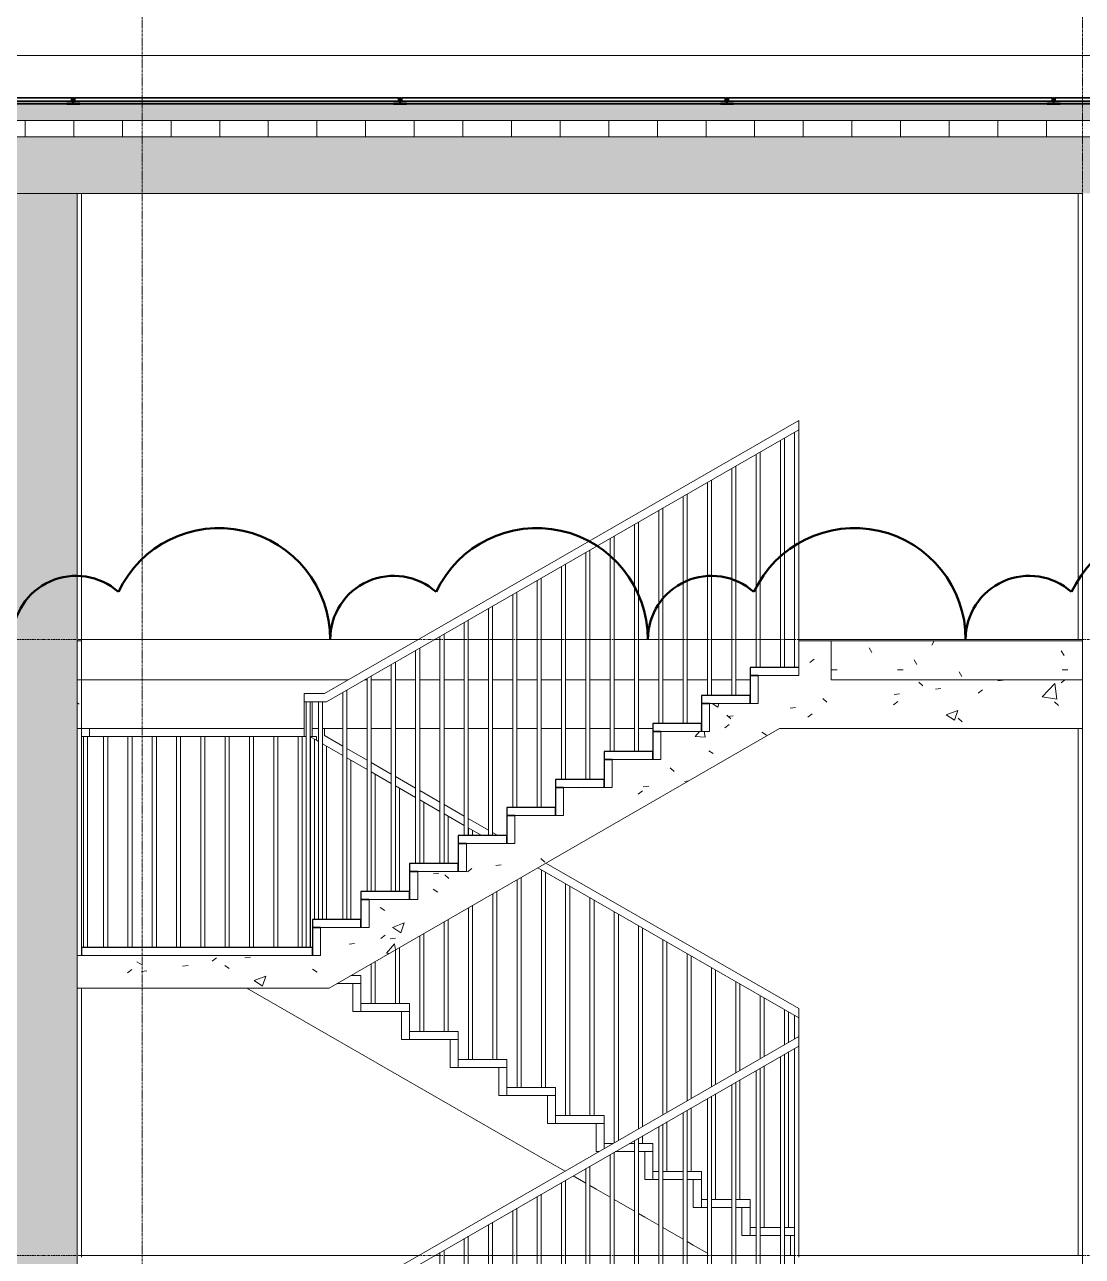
# Model space of a CAD drawing. Header units: millimetres. Extents: x 78096 to 288885, y -20632 to 149556.
# Drawn here: x 217859 to 224384, y 134495 to 142091 of the extents above; entities that cross this region are included whole.
import ezdxf

# ---------------------------------------------------------------- set-up
doc = ezdxf.new("R2010")
doc.units = ezdxf.units.MM
doc.linetypes.add('Centre', pattern=[31.75, 6.35, -4.7625, 15.875, -4.7625])
doc.linetypes.add('Grid Line', pattern=[22.225, 12.7, -3.175, 3.175, -3.175])
for name, color, linetype, lineweight in [('A-DETL', 90, 'Continuous', 9), ('A-DETL-GENF', 92, 'Continuous', 9), ('A-FLOR', 192, 'Continuous', 9), ('A-FLOR-FNSH', 192, 'Continuous', 35), ('A-FLOR-HRAL', 11, 'Continuous', 9), ('A-FLOR-LEVL', 51, 'Continuous', 9), ('A-FLOR-MCUT', 51, 'Continuous', 9), ('A-FLOR-PATT', 8, 'Continuous', 35), ('A-GENM', 13, 'Continuous', 9), ('A-WALL', 113, 'Continuous', 9), ('A-WALL-FNSH', 113, 'Continuous', 25), ('G-ANNO-REVC', 71, 'Continuous', 50), ('S-COLS', 52, 'Continuous', 9), ('S-GRID', 1, 'Continuous', 9), ('S-STRS', 31, 'Continuous', 9)]:
    doc.layers.add(name, color=color, linetype=linetype, lineweight=lineweight)
pattern_1 = [(0, (230762.54, 117385), (812.8, 203.2), [33.528, -576.072, 33.528, -576.072, -3251.2]), (0, (230762.54, 117385), (812.8, 203.2), [-1219.2, 33.528, -1185.672, 33.528, -576.072, -1422.4]), (0, (230762.54, 117385), (812.8, 203.2), [-3048, 33.528, -372.872, 33.528, -982.472]), (120, (231067.34, 117486.6), (-582.3764, 602.3054), [33.528, -576.072, 33.528, -3827.272]), (120, (231067.34, 117486.6), (-582.3764, 602.3054), [-643.128, -576.072, 33.528, -1185.672, -2032]), (120, (231067.34, 117486.6), (-582.3764, 602.3054), [-2438.4, 33.528, -576.072, 33.528, -1388.872]), (120, (231067.34, 117486.6), (-582.3764, 602.3054), [-3081.528, -372.872, 33.528, -982.472]), (240, (231168.94, 117893), (-230.4236, -805.5054), [33.528, -576.072, 33.528, -3827.272]), (240, (231168.94, 117893), (-230.4236, -805.5054), [-643.128, -576.072, 33.528, -1185.672, -2032]), (240, (231168.94, 117893), (-230.4236, -805.5054), [-2438.4, 33.528, -576.072, 33.528, -1388.872]), (240, (231168.94, 117893), (-230.4236, -805.5054), [-3081.528, -372.872, 33.528, -982.472])]
pattern_2 = [(50, (230762.54, 117385), (728.7365, -63.756), [76.2, -838.2]), (355, (230762.54, 117385), (-140.972, 764.228), [60.96, -670.56]), (100.451, (230823.3, 117379.7), (587.77, 700.467), [64.76, -712.36]), (46.184, (230762.5, 117588.2), (1084.316, -168.17), [114.3, -1257.3]), (96.636, (230852.9, 117574.2), (949.61, 989.71), [97.14, -1068.54]), (351.184, (230762.5, 117588.2), (949.62, 989.7), [91.44, -1005.84]), (21, (230864.14, 117537.4), (606.458, -409.061), [76.2, -838.2]), (326, (230864.14, 117537.4), (247.208, 736.753), [60.96, -670.56]), (71.451, (230914.7, 117503.3), (853.668, 327.685), [64.76, -712.36]), (37.5, (230762.54, 117385), (12.3547, 338.2201), [33.528, -628.904, 33.528, -647.192, -673.1]), (37.5, (230762.54, 117385), (12.3547, 338.2201), [-1343.152, 33.528, -639.572]), (7.5, (230762.54, 117385), (267.279, 400.722), [33.528, -354.584, 33.528, -613.664, -256.54]), (7.5, (230762.54, 117385), (267.279, 400.722), [-1035.304, 33.528, -223.012]), (327.5, (230535.98, 117385), (542.3633, -22.9153), [33.528, -220.472, 33.528, -758.952, -1051.56]), (327.5, (230535.98, 117385), (542.3633, -22.9153), [-1046.48, 33.528, -1018.032]), (317.5, (230434.38, 117385), (592.517, 101.707), [33.528, -296.672, 33.528, -492.76, -746.76]), (317.5, (230434.38, 117385), (592.517, 101.707), [-856.488, 33.528, -713.232])]

# ---------------------------------------------------------------- blocks, each defined once
blk = doc.blocks.new('Railing - 25mm-4401980-TOMH A-A')
at = {"layer": 'A-FLOR-HRAL'}
for p, q in [((-3174.9, 101527.3), (-3174.9, 100127.3)), ((-3149.9, 100127.3), (-3149.9, 101541.7))]:
    blk.add_line(p, q, dxfattribs=at)
blk = doc.blocks.new('Railing - 25mm-4402515-TOMH A-A')
at = {"layer": 'A-FLOR-HRAL'}
for p, q in [((-3324.9, 101440.9), (-3324.9, 100127.3)), ((-3299.9, 100127.3), (-3299.9, 101455.3))]:
    blk.add_line(p, q, dxfattribs=at)
blk = doc.blocks.new('Railing - 25mm-4401978-TOMH A-A')
at = {"layer": 'A-FLOR-HRAL'}
for p, q in [((-6024.9, 99915.7), (-6024.9, 98572.7)), ((-5999.9, 98572.7), (-5999.9, 99915.7))]:
    blk.add_line(p, q, dxfattribs=at)
blk = doc.blocks.new('Railing - 25mm-4401976-TOMH A-A')
at = {"layer": 'A-FLOR-HRAL'}
for p, q in [((-5999.5, 98572.7), (-5999.5, 99656.3)), ((-5974.5, 98572.7), (-5974.5, 99641.9))]:
    blk.add_line(p, q, dxfattribs=at)
blk = doc.blocks.new('Railing - 25mm-4401974-TOMH A-A')
at = {"layer": 'A-FLOR-HRAL'}
for p, q in [((-5849.5, 98572.7), (-5849.5, 99570)), ((-5824.5, 98572.7), (-5824.5, 99555.6))]:
    blk.add_line(p, q, dxfattribs=at)
blk = doc.blocks.new('Railing - 25mm-V170-TOMH A-A')
at = {"layer": 'A-FLOR-HRAL'}
for p, q in [((-5699.5, 98745.5), (-5699.5, 99483.6)), ((-5674.5, 98745.5), (-5674.5, 99469.2)), ((-5699.5, 98054.5), (-5699.5, 98299.1)), ((-5674.5, 98054.5), (-5674.5, 98313.5))]:
    blk.add_line(p, q, dxfattribs=at)
blk = doc.blocks.new('Railing - 25mm-V171-TOMH A-A')
at = {"layer": 'A-FLOR-HRAL'}
for p, q in [((-5549.5, 98745.5), (-5549.5, 99397.2)), ((-5524.5, 98745.5), (-5524.5, 99382.8)), ((-5549.5, 98054.5), (-5549.5, 98385.5)), ((-5524.5, 98054.5), (-5524.5, 98399.9))]:
    blk.add_line(p, q, dxfattribs=at)
blk = doc.blocks.new('Railing - 25mm-V172-TOMH A-A')
at = {"layer": 'A-FLOR-HRAL'}
for p, q in [((-5399.5, 98918.2), (-5399.5, 99310.9)), ((-5374.5, 98918.2), (-5374.5, 99296.5)), ((-5399.5, 97881.8), (-5399.5, 98471.9)), ((-5374.5, 97881.8), (-5374.5, 98486.3))]:
    blk.add_line(p, q, dxfattribs=at)
blk = doc.blocks.new('Railing - 25mm-V173-TOMH A-A')
at = {"layer": 'A-FLOR-HRAL'}
for p, q in [((-5249.5, 98918.2), (-5249.5, 99224.5)), ((-5224.5, 98918.2), (-5224.5, 99210.1)), ((-5249.5, 97881.8), (-5249.5, 98558.2)), ((-5224.5, 97881.8), (-5224.5, 98572.6))]:
    blk.add_line(p, q, dxfattribs=at)
blk = doc.blocks.new('Railing - 25mm-V174-TOMH A-A')
at = {"layer": 'A-FLOR-HRAL'}
for p, q in [((-5099.5, 99090.9), (-5099.5, 99138.1)), ((-5074.5, 99090.9), (-5074.5, 99123.7)), ((-5099.5, 97709.1), (-5099.5, 98644.6)), ((-5074.5, 97709.1), (-5074.5, 98659))]:
    blk.add_line(p, q, dxfattribs=at)
blk = doc.blocks.new('Railing - 25mm-V175-TOMH A-A')
at = {"layer": 'A-FLOR-HRAL'}
for p, q in [((-4949.5, 97709.1), (-4949.5, 98731)), ((-4924.5, 97709.1), (-4924.5, 98745.4))]:
    blk.add_line(p, q, dxfattribs=at)
blk = doc.blocks.new('Railing - 25mm-V176-TOMH A-A')
at = {"layer": 'A-FLOR-HRAL'}
for p, q in [((-4774.5, 97536.4), (-4774.5, 98831.7)), ((-4799.5, 97536.4), (-4799.5, 98817.3))]:
    blk.add_line(p, q, dxfattribs=at)
blk = doc.blocks.new('Railing - 25mm-V177-TOMH A-A')
at = {"layer": 'A-FLOR-HRAL'}
for p, q in [((-4649.5, 97536.4), (-4649.5, 98879)), ((-4624.5, 97536.4), (-4624.5, 98864.7))]:
    blk.add_line(p, q, dxfattribs=at)
blk = doc.blocks.new('Railing - 25mm-V178-TOMH A-A')
at = {"layer": 'A-FLOR-HRAL'}
for p, q in [((-4499.5, 97363.6), (-4499.5, 98792.7)), ((-4474.5, 97363.6), (-4474.5, 98778.3))]:
    blk.add_line(p, q, dxfattribs=at)
blk = doc.blocks.new('Railing - 25mm-V185-TOMH A-A')
at = {"layer": 'A-FLOR-HRAL'}
for p, q in [((-4199.5, 104795.1), (-4199.5, 106220)), ((-4174.5, 104809.5), (-4174.5, 106205.6))]:
    blk.add_line(p, q, dxfattribs=at)
blk = doc.blocks.new('Railing - 25mm-V186-TOMH A-A')
at = {"layer": 'A-FLOR-HRAL'}
for p, q in [((-4049.5, 104881.4), (-4049.5, 106133.6)), ((-4024.5, 104895.8), (-4024.5, 106119.2)), ((-4024.5, 104790.9), (-4024.5, 104838.1)), ((-4049.5, 104790.9), (-4049.5, 104823.7))]:
    blk.add_line(p, q, dxfattribs=at)
blk = doc.blocks.new('Railing - 25mm-V187-TOMH A-A')
at = {"layer": 'A-FLOR-HRAL'}
for p, q in [((-3899.5, 104967.8), (-3899.5, 106047.2)), ((-3874.5, 104982.2), (-3874.5, 106032.8)), ((-3899.5, 104618.2), (-3899.5, 104910.1)), ((-3874.5, 104618.2), (-3874.5, 104924.5))]:
    blk.add_line(p, q, dxfattribs=at)
blk = doc.blocks.new('Railing - 25mm-V188-TOMH A-A')
at = {"layer": 'A-FLOR-HRAL'}
for p, q in [((-3749.5, 105054.2), (-3749.5, 105960.9)), ((-3724.5, 105068.6), (-3724.5, 105946.5)), ((-3749.5, 104618.2), (-3749.5, 104996.5)), ((-3724.5, 104618.2), (-3724.5, 105010.9))]:
    blk.add_line(p, q, dxfattribs=at)
blk = doc.blocks.new('Railing - 25mm-V189-TOMH A-A')
at = {"layer": 'A-FLOR-HRAL'}
for p, q in [((-3599.5, 105140.5), (-3599.5, 105874.5)), ((-3574.5, 105154.9), (-3574.5, 105860.1)), ((-3599.5, 104445.5), (-3599.5, 105082.8)), ((-3574.5, 104445.5), (-3574.5, 105097.2))]:
    blk.add_line(p, q, dxfattribs=at)
blk = doc.blocks.new('Railing - 25mm-V195-TOMH A-A')
at = {"layer": 'A-FLOR-HRAL'}
for p, q in [((-3449.5, 135626.9), (-3449.5, 136188.1)), ((-3424.5, 135641.9), (-3424.5, 136173.7)), ((-3449.5, 134845.5), (-3449.5, 135569.2)), ((-3424.5, 134845.5), (-3424.5, 135583.6))]:
    blk.add_line(p, q, dxfattribs=at)
blk = doc.blocks.new('Railing - 25mm-V191-TOMH A-A')
at = {"layer": 'A-FLOR-HRAL'}
for p, q in [((-3299.5, 105313.3), (-3299.5, 105701.8)), ((-3274.5, 105327.7), (-3274.5, 105687.4)), ((-3299.5, 104272.7), (-3299.5, 105255.6)), ((-3274.5, 104272.7), (-3274.5, 105270))]:
    blk.add_line(p, q, dxfattribs=at)
blk = doc.blocks.new('Railing - 25mm-V192-TOMH A-A')
at = {"layer": 'A-FLOR-HRAL'}
for p, q in [((-3149.5, 105399.6), (-3149.5, 105615.4)), ((-3124.5, 105414), (-3124.5, 105601)), ((-3149.5, 104272.7), (-3149.5, 105341.9)), ((-3124.5, 104272.7), (-3124.5, 105356.3))]:
    blk.add_line(p, q, dxfattribs=at)
blk = doc.blocks.new('Railing - 25mm-4401972-TOMH A-A')
at = {"layer": 'A-FLOR-HRAL'}
for p, q in [((-6099.9, 98400), (-6099.9, 99915.7)), ((-6074.9, 98400), (-6074.9, 99915.7))]:
    blk.add_line(p, q, dxfattribs=at)
blk = doc.blocks.new('Railing - 25mm-4401970-TOMH A-A')
at = {"layer": 'A-FLOR-HRAL'}
for p, q in [((-3087, 101577.9), (-3087, 100127.3)), ((-3062, 100300), (-3062, 101592.3))]:
    blk.add_line(p, q, dxfattribs=at)
blk = doc.blocks.new('Railing - 25mm-V193-TOMH A-A')
at = {"layer": 'A-FLOR-HRAL'}
for p, q in [((-3087, 105435.6), (-3087, 105579.4)), ((-3062, 105450), (-3062, 105565))]:
    blk.add_line(p, q, dxfattribs=at)
blk = doc.blocks.new('Railing - Railing-4437988-TOMH A-A')
for name, p in [('Railing - 25mm-4401980-TOMH A-A', (0, 38000)), ('Railing - 25mm-4401970-TOMH A-A', (0, 38000)), ('Railing - 25mm-4402515-TOMH A-A', (0, 38000)), ('Railing - 25mm-4401980-TOMH A-A', (-300, 37827.3)), ('Railing - 25mm-4402515-TOMH A-A', (-300, 37827.3)), ('Railing - 25mm-4401980-TOMH A-A', (-600, 37654.5)), ('Railing - 25mm-4402515-TOMH A-A', (-600, 37654.5)), ('Railing - 25mm-4401980-TOMH A-A', (-900, 37481.8)), ('Railing - 25mm-4402515-TOMH A-A', (-900, 37481.8)), ('Railing - 25mm-4401980-TOMH A-A', (-1200, 37309.1)), ('Railing - 25mm-4402515-TOMH A-A', (-1200, 37309.1)), ('Railing - 25mm-4401980-TOMH A-A', (-1500, 37136.4)), ('Railing - 25mm-4402515-TOMH A-A', (-1500, 37136.4)), ('Railing - 25mm-4401980-TOMH A-A', (-1800, 36963.6)), ('Railing - 25mm-4402515-TOMH A-A', (-1800, 36963.6)), ('Railing - 25mm-4401980-TOMH A-A', (-2100, 36790.9)), ('Railing - 25mm-4402515-TOMH A-A', (-2100, 36790.9)), ('Railing - 25mm-4401980-TOMH A-A', (-2400, 36618.2)), ('Railing - 25mm-4402515-TOMH A-A', (-2400, 36618.2)), ('Railing - 25mm-4401980-TOMH A-A', (-2700, 36445.5)), ('Railing - 25mm-4401972-TOMH A-A', (0, 38000)), ('Railing - 25mm-4401978-TOMH A-A', (0, 38000)), ('Railing - 25mm-4401976-TOMH A-A', (0, 38000)), ('Railing - 25mm-4401974-TOMH A-A', (0, 38000)), ('Railing - 25mm-V170-TOMH A-A', (0, 38000)), ('Railing - 25mm-V171-TOMH A-A', (0, 38000)), ('Railing - 25mm-V172-TOMH A-A', (0, 38000)), ('Railing - 25mm-V173-TOMH A-A', (0, 38000)), ('Railing - 25mm-V174-TOMH A-A', (0, 38000)), ('Railing - 25mm-V176-TOMH A-A', (0, 38000)), ('Railing - 25mm-V177-TOMH A-A', (0, 38000)), ('Railing - 25mm-V175-TOMH A-A', (0, 38000)), ('Railing - 25mm-V178-TOMH A-A', (0, 38000)), ('Railing - 25mm-V177-TOMH A-A', (300, 37827.3)), ('Railing - 25mm-V185-TOMH A-A', (0, 30400)), ('Railing - 25mm-V186-TOMH A-A', (0, 30400)), ('Railing - 25mm-V187-TOMH A-A', (0, 30400)), ('Railing - 25mm-V188-TOMH A-A', (0, 30400)), ('Railing - 25mm-V189-TOMH A-A', (0, 30400)), ('Railing - 25mm-V195-TOMH A-A', (0, 0)), ('Railing - 25mm-V191-TOMH A-A', (0, 30400)), ('Railing - 25mm-V192-TOMH A-A', (0, 30400)), ('Railing - 25mm-V193-TOMH A-A', (0, 30400))]:
    blk.add_blockref(name, p)
blk = doc.blocks.new('Railing - 25mm-4402519-TOMH A-A')
at = {"layer": 'A-FLOR-HRAL'}
for p, q in [((-6074.5, 98400), (-6074.5, 99699.5)), ((-6049.5, 99685.1), (-6049.5, 98572.7))]:
    blk.add_line(p, q, dxfattribs=at)
blk = doc.blocks.new('Railing - 25mm-4168236-TOMH A-A')
at = {"layer": 'A-FLOR-HRAL'}
for p, q in [((-6149.5, 84885.7), (-6149.5, 86185.7)), ((-6124.5, 86185.7), (-6124.5, 84885.7))]:
    blk.add_line(p, q, dxfattribs=at)
blk = doc.blocks.new('Railing - 25mm-V132-TOMH A-A')
at = {"layer": 'A-FLOR-HRAL'}
for p, q in [((-7474.1, 84885.7), (-7474.1, 86185.7)), ((-7449.1, 84885.7), (-7449.1, 86185.7))]:
    blk.add_line(p, q, dxfattribs=at)
blk = doc.blocks.new('Railing - Railing-4437992-TOMH A-A')
at = {"layer": 'A-FLOR-HRAL', "lineweight": 18}
for p, q in [((-7436.6, 137750), (-7486.6, 137750)), ((-7486.6, 137750), (-7486.6, 137700)), ((-7436.6, 137700), (-7436.6, 137750)), ((-7486.6, 137700), (-7436.6, 137700))]:
    blk.add_line(p, q, dxfattribs=at)
at = {"layer": 'A-FLOR-HRAL'}
for p, q in [((-6112.4, 137750), (-7436.6, 137750)), ((-7436.6, 137700), (-6112.4, 137700)), ((-6074.9, 137699.7), (-6037.4, 137678.1))]:
    blk.add_line(p, q, dxfattribs=at)
for name, p in [('Railing - 25mm-V132-TOMH A-A', (0, 51514.3)), ('Railing - 25mm-4168236-TOMH A-A', (-1200, 51514.3)), ('Railing - 25mm-4168236-TOMH A-A', (-1050, 51514.3)), ('Railing - 25mm-4168236-TOMH A-A', (-900, 51514.3)), ('Railing - 25mm-4168236-TOMH A-A', (-750, 51514.3)), ('Railing - 25mm-4168236-TOMH A-A', (-600, 51514.3)), ('Railing - 25mm-4168236-TOMH A-A', (-450, 51514.3)), ('Railing - 25mm-4168236-TOMH A-A', (-300, 51514.3)), ('Railing - 25mm-4168236-TOMH A-A', (-150, 51514.3)), ('Railing - 25mm-4168236-TOMH A-A', (0, 51514.3)), ('Railing - 25mm-4402519-TOMH A-A', (0, 38000))]:
    blk.add_blockref(name, p)
blk = doc.blocks.new('Top Rail Type - Top Rail_Internal_-4438004-TOMH A-A')
at = {"layer": 'A-FLOR-HRAL'}
for p, q in [((-3062, 139650), (-5987.4, 137965.7)), ((-3062, 139650), (-3062, 139592.3)), ((-3062, 139592.3), (-5974.1, 137915.7)), ((-6112.4, 137915.7), (-6112.4, 137965.7)), ((-5987.4, 137965.7), (-6112.4, 137965.7)), ((-6112.4, 137915.7), (-6112.4, 137700)), ((-5974.1, 137915.7), (-6112.4, 137915.7)), ((-6062.4, 137915.7), (-6062.4, 137700)), ((-6024.9, 137750), (-6062.4, 137750)), ((-5987.4, 137750), (-5999.9, 137750)), ((-5987.4, 137707), (-5987.4, 137750)), ((-6099.9, 137700), (-6112.4, 137700)), ((-6062.4, 137700), (-6074.9, 137700)), ((-6062.4, 137700), (-6037.4, 137700)), ((-6037.4, 137700), (-6037.4, 137678.1)), ((-6037.4, 137678.1), (-6024.9, 137670.9)), ((-5999.9, 137656.6), (-5874.9, 137584.6)), ((-5874.9, 137642.3), (-5987.4, 137707)), ((-5724.9, 137555.9), (-5849.9, 137627.9)), ((-5849.9, 137570.2), (-5724.9, 137498.2)), ((-5574.9, 137469.5), (-5699.9, 137541.5)), ((-5699.9, 137483.8), (-5574.9, 137411.9)), ((-5424.9, 137383.2), (-5549.9, 137455.2)), ((-5549.9, 137397.5), (-5424.9, 137325.5)), ((-5274.9, 137296.8), (-5399.9, 137368.8)), ((-5399.9, 137311.1), (-5274.9, 137239.1)), ((-5124.9, 137210.5), (-5249.9, 137282.4)), ((-5249.9, 137224.7), (-5124.9, 137152.8)), ((-4974.9, 137124.1), (-5099.9, 137196.1)), ((-5099.9, 137138.4), (-5017.5, 137090.9)), ((-4917.3, 137090.9), (-4949.9, 137109.7)), ((-4670.9, 136891.4), (-3062, 135965)), ((-3062, 136022.7), (-4620.8, 136920.2)), ((-3062, 136022.7), (-3062, 135965))]:
    blk.add_line(p, q, dxfattribs=at)
blk = doc.blocks.new('Top Rail Type - Top Rail_Internal_-4438023-TOMH A-A')
at = {"layer": 'A-FLOR-HRAL'}
for p, q in [((-7436.6, 137750), (-7486.6, 137750)), ((-7486.6, 137750), (-7486.6, 137700)), ((-7436.6, 137700), (-7436.6, 137750)), ((-6112.4, 137750), (-7436.6, 137750)), ((-7486.6, 137700), (-7436.6, 137700)), ((-7436.6, 137700), (-6112.4, 137700)), ((-6074.9, 137699.7), (-6037.4, 137678.1))]:
    blk.add_line(p, q, dxfattribs=at)
blk = doc.blocks.new('Railing - 25mm-V190-TOMH A-A')
at = {"layer": 'A-FLOR-HRAL'}
for p, q in [((-3449.5, 105226.9), (-3449.5, 105788.1)), ((-3424.5, 105241.3), (-3424.5, 105773.7)), ((-3449.5, 104445.5), (-3449.5, 105169.2)), ((-3424.5, 104445.5), (-3424.5, 105183.6))]:
    blk.add_line(p, q, dxfattribs=at)
blk = doc.blocks.new('Railing - Railing-4438545-TOMH A-A')
for name, p in [('Railing - 25mm-4401980-TOMH A-A', (0, 34200)), ('Railing - 25mm-4401970-TOMH A-A', (0, 34200)), ('Railing - 25mm-4402515-TOMH A-A', (0, 34200)), ('Railing - 25mm-4401980-TOMH A-A', (-300, 34027.3)), ('Railing - 25mm-4402515-TOMH A-A', (-300, 34027.3)), ('Railing - 25mm-4401980-TOMH A-A', (-600, 33854.5)), ('Railing - 25mm-4402515-TOMH A-A', (-600, 33854.5)), ('Railing - 25mm-4401980-TOMH A-A', (-900, 33681.8)), ('Railing - 25mm-4402515-TOMH A-A', (-900, 33681.8)), ('Railing - 25mm-4401980-TOMH A-A', (-1200, 33509.1)), ('Railing - 25mm-4402515-TOMH A-A', (-1200, 33509.1)), ('Railing - 25mm-4401980-TOMH A-A', (-1500, 33336.4)), ('Railing - 25mm-4402515-TOMH A-A', (-1500, 33336.4)), ('Railing - 25mm-4401980-TOMH A-A', (-1800, 33163.6)), ('Railing - 25mm-4402515-TOMH A-A', (-1800, 33163.6)), ('Railing - 25mm-4401980-TOMH A-A', (-2100, 32990.9)), ('Railing - 25mm-4402515-TOMH A-A', (-2100, 32990.9)), ('Railing - 25mm-4401980-TOMH A-A', (-2400, 32818.2)), ('Railing - 25mm-4402515-TOMH A-A', (-2400, 32818.2)), ('Railing - 25mm-4401980-TOMH A-A', (-2700, 32645.5)), ('Railing - 25mm-4401972-TOMH A-A', (0, 34200)), ('Railing - 25mm-4401978-TOMH A-A', (0, 34200)), ('Railing - 25mm-4401976-TOMH A-A', (0, 34200)), ('Railing - 25mm-4401974-TOMH A-A', (0, 34200)), ('Railing - 25mm-V170-TOMH A-A', (0, 34200)), ('Railing - 25mm-V171-TOMH A-A', (0, 34200)), ('Railing - 25mm-V172-TOMH A-A', (0, 34200)), ('Railing - 25mm-V173-TOMH A-A', (0, 34200)), ('Railing - 25mm-V174-TOMH A-A', (0, 34200)), ('Railing - 25mm-V176-TOMH A-A', (0, 34200)), ('Railing - 25mm-V177-TOMH A-A', (0, 34200)), ('Railing - 25mm-V175-TOMH A-A', (0, 34200)), ('Railing - 25mm-V178-TOMH A-A', (0, 34200)), ('Railing - 25mm-V177-TOMH A-A', (300, 34027.3)), ('Railing - 25mm-V185-TOMH A-A', (0, 26600)), ('Railing - 25mm-V186-TOMH A-A', (0, 26600)), ('Railing - 25mm-V187-TOMH A-A', (0, 26600)), ('Railing - 25mm-V188-TOMH A-A', (0, 26600)), ('Railing - 25mm-V189-TOMH A-A', (0, 26600)), ('Railing - 25mm-V190-TOMH A-A', (0, 26600)), ('Railing - 25mm-V191-TOMH A-A', (0, 26600)), ('Railing - 25mm-V192-TOMH A-A', (0, 26600)), ('Railing - 25mm-V193-TOMH A-A', (0, 26600))]:
    blk.add_blockref(name, p)
blk = doc.blocks.new('Top Rail Type - Top Rail_Internal_-4438561-TOMH A-A')
at = {"layer": 'A-FLOR-HRAL'}
for p, q in [((-3062, 135850), (-5987.4, 134165.7)), ((-3062, 135850), (-3062, 135792.3)), ((-3062, 135792.3), (-5974.1, 134115.7)), ((-6112.4, 134115.7), (-6112.4, 134165.7)), ((-5987.4, 134165.7), (-6112.4, 134165.7)), ((-6112.4, 134115.7), (-6112.4, 133900)), ((-5974.1, 134115.7), (-6112.4, 134115.7)), ((-6062.4, 134115.7), (-6062.4, 133900)), ((-6024.9, 133950), (-6062.4, 133950)), ((-5987.4, 133950), (-5999.9, 133950)), ((-5987.4, 133907), (-5987.4, 133950)), ((-6099.9, 133900), (-6112.4, 133900)), ((-6062.4, 133900), (-6074.9, 133900)), ((-6062.4, 133900), (-6037.4, 133900)), ((-6037.4, 133900), (-6037.4, 133878.1)), ((-6037.4, 133878.1), (-6024.9, 133870.9)), ((-5999.9, 133856.6), (-5874.9, 133784.6)), ((-5874.9, 133842.3), (-5987.4, 133907)), ((-5724.9, 133755.9), (-5849.9, 133827.9)), ((-5849.9, 133770.2), (-5724.9, 133698.2)), ((-5574.9, 133669.5), (-5699.9, 133741.5)), ((-5699.9, 133683.8), (-5574.9, 133611.9)), ((-5424.9, 133583.2), (-5549.9, 133655.2)), ((-5549.9, 133597.5), (-5424.9, 133525.5)), ((-5274.9, 133496.8), (-5399.9, 133568.8)), ((-5399.9, 133511.1), (-5274.9, 133439.1)), ((-5124.9, 133410.5), (-5249.9, 133482.4)), ((-5249.9, 133424.7), (-5124.9, 133352.8)), ((-4974.9, 133324.1), (-5099.9, 133396.1)), ((-5099.9, 133338.4), (-5017.5, 133290.9)), ((-4917.3, 133290.9), (-4949.9, 133309.7)), ((-4670.9, 133091.4), (-3062, 132165)), ((-3062, 132222.7), (-4620.8, 133120.2)), ((-3062, 132222.7), (-3062, 132165))]:
    blk.add_line(p, q, dxfattribs=at)
blk = doc.blocks.new('Risen Solar Pack Solar Panel - Solar Panel-4523712-TOMH A-A')
at = {"layer": 'A-GENM', "lineweight": 25}
for p, q in [((-13581.1, 141640), (-13585.1, 141640)), ((-13585.1, 141640), (-13585.1, 141600)), ((-13585.1, 141600), (-13545.1, 141600)), ((-13581.1, 141604), (-13581.1, 141640)), ((-11573.1, 141637), (-13581.1, 141637)), ((-13581.1, 141637), (-13581.1, 141617)), ((-13581.1, 141617), (-11573.1, 141617)), ((-13545.1, 141604), (-13581.1, 141604)), ((-12567.1, 141640), (-13575.1, 141640)), ((-13575.1, 141640), (-13575.1, 141622)), ((-13575.1, 141622), (-12587.1, 141622)), ((-13545.1, 141600), (-13545.1, 141604)), ((-12587.1, 141622), (-11579.1, 141622)), ((-11579.1, 141640), (-12567.1, 141640)), ((-11573.1, 141604), (-11609.1, 141604)), ((-11609.1, 141604), (-11609.1, 141600)), ((-11609.1, 141600), (-11569.1, 141600)), ((-11579.1, 141622), (-11579.1, 141640)), ((-11573.1, 141640), (-11573.1, 141604)), ((-11569.1, 141640), (-11573.1, 141640)), ((-11573.1, 141617), (-11573.1, 141637)), ((-11569.1, 141600), (-11569.1, 141640))]:
    blk.add_line(p, q, dxfattribs=at)
at = {"layer": 'A-GENM'}
for p, q in [((-13575.1, 141640), (-13581.1, 141640)), ((-11609.1, 141604), (-13545.1, 141604)), ((-11573.1, 141640), (-11579.1, 141640))]:
    blk.add_line(p, q, dxfattribs=at)
blk = doc.blocks.new('Family - ___-4988021-TOMH A-A')
at = {"layer": 'G-ANNO-REVC'}
for centre, radius, start, end in [((-6638, 138300), 686, 360, 154.79123), ((-4678, 138300), 686, 360, 154.79123), ((-2718, 138300), 686, 360, 154.79123), ((-758, 138300), 686, 360, 154.79123), ((-7520, 138300), 392, 48.18969, 180), ((-5560, 138300), 392, 48.18969, 180), ((-3600, 138300), 392, 48.18969, 180), ((-1640, 138300), 392, 48.18969, 180)]:
    blk.add_arc(centre, radius, start, end, dxfattribs=at)

msp = doc.modelspace()

# ---------------------------------------------------------------- hatches: boundary and pattern name
at = {"layer": 'A-DETL-GENF'}
h = msp.add_hatch(dxfattribs=at)
h.set_pattern_fill('FP_7', color=50, style=0, pattern_type=2)
h.set_pattern_definition(pattern_2)
h.paths.add_polyline_path([(212234.399, 140750), (212234.399, 141050), (230084.458, 141050), (230084.458, 141100), (235562.365, 141100), (235562.365, 141900), (235362.365, 141900), (235362.365, 141400), (212234.399, 141400), (212234.399, 141550), (211834.399, 141550), (211834.399, 141400), (211284.345, 141400), (211284.345, 141900), (211084.345, 141900), (211084.345, 141100), (211834.213, 141100), (211834.213, 140750), (212190.132, 140750)])
h = msp.add_hatch(dxfattribs=at)
h.set_pattern_fill('FP_7', color=50, style=0, pattern_type=2)
h.set_pattern_definition(pattern_2)
h.paths.add_polyline_path([(217784.424, 82800), (218184.412, 82800), (218184.412, 141050), (217784.412, 141050), (217784.424, 82884.048)])
h = msp.add_hatch(dxfattribs=at)
h.set_pattern_fill('FP_7', color=50, style=0, pattern_type=2)
h.set_pattern_definition(pattern_2)
h.paths.add_polyline_path([(218244.973, 136150), (219737.886, 136150), (222516.833, 137750), (224384.412, 137750), (224384.412, 138050), (222834.424, 138050), (222834.424, 138290), (222634.424, 138290), (222634.424, 138077.273), (222384.424, 138077.273), (222384.424, 137904.545), (222084.424, 137904.545), (222084.424, 137731.818), (221784.424, 137731.818), (221784.424, 137559.091), (221484.424, 137559.091), (221484.424, 137386.364), (221184.424, 137386.364), (221184.424, 137213.636), (220884.424, 137213.636), (220884.424, 137040.909), (220584.424, 137040.909), (220584.424, 136868.182), (220284.424, 136868.182), (220284.424, 136695.455), (219984.424, 136695.455), (219984.424, 136522.727), (219684.424, 136522.727), (219684.424, 136350), (218184.412, 136350), (218184.412, 136150)])
at = {"layer": 'A-FLOR-PATT', "lineweight": 9}
h = msp.add_hatch(dxfattribs=at)
h.set_pattern_fill('FP_2', color=256, style=0, pattern_type=2)
h.set_pattern_definition(pattern_1)
h.paths.add_polyline_path([(234794.872, 141500), (235337.365, 141500), (235337.365, 141600), (211309.389, 141600), (211309.389, 141500), (211834.399, 141500), (211834.399, 141550), (212234.399, 141550), (212234.399, 141500), (234391.215, 141500)])
h = msp.add_hatch(dxfattribs=at)
h.set_pattern_fill('FP_44', color=256, style=0, pattern_type=2)
h.set_pattern_definition([(0, (230762.54, 117385), (0, 300), []), (90, (230762.54, 117385), (-300, 2e-14), [])])
h.paths.add_polyline_path([(235337.365, 141400), (235337.365, 141500), (212234.399, 141500), (212234.399, 141400), (234794.872, 141400)])
h.paths.add_polyline_path([(211382.82, 141400), (211834.399, 141400), (211834.399, 141500), (211309.389, 141500), (211309.389, 141400)])
h = msp.add_hatch(dxfattribs=at)
h.set_pattern_fill('FP_2', color=256, style=0, pattern_type=2)
h.set_pattern_definition(pattern_1)
h.paths.add_polyline_path([(211334.389, 138050), (211834.345, 138050), (211834.345, 138290), (211334.389, 138290), (211334.389, 138154.131)])
h.paths.add_polyline_path([(212234.399, 138050), (217784.412, 138050.12), (217784.412, 138290), (212861.37, 138290), (212861.37, 138250), (212234.399, 138250), (212234.399, 138058.386)])
h.paths.add_polyline_path([(229484.553, 138050), (229484.553, 138290), (227584.424, 138290), (227584.424, 138050), (229143.687, 138050)])
h.paths.add_polyline_path([(223492.502, 138050), (224384.412, 138050), (224384.412, 138290), (222834.424, 138290), (222834.424, 138050)])
h.paths.add_polyline_path([(218209.424, 138050), (218209.424, 138290), (218184.424, 138290), (218184.424, 138050)])
h.paths.add_polyline_path([(212059.345, 138250), (212059.345, 138290), (212034.345, 138290), (212034.345, 138250), (212055.179, 138250)])
h = msp.add_hatch(dxfattribs=at)
h.set_pattern_fill('FP_1', color=256, style=0, pattern_type=2)
h.set_pattern_definition([(50, (230762.54, 117385), (364.368, -31.8783), [38.1, -419.1]), (355, (230762.54, 117385), (-70.486, 382.1133), [30.48, -335.28]), (100.451, (230792.9, 117382.34), (293.885, 350.2334), [32.38, -356.18]), (46.184, (230762.54, 117486.6), (542.1585, -84.086), [57.15, -628.65]), (96.636, (230807.7, 117479.6), (474.805, 494.855), [48.57, -534.27]), (351.184, (230762.54, 117486.6), (474.81, 494.85), [45.72, -502.92]), (21, (230813.34, 117461.2), (303.2285, -204.5305), [38.1, -419.1]), (326, (230813.34, 117461.2), (123.604, 368.376), [30.48, -335.28]), (71.451, (230838.6, 117444.16), (426.834, 163.8427), [32.38, -356.18]), (37.5, (230762.54, 117385), (6.17665, 169.11015), [16.764, -314.452, 16.764, -323.596, -336.55]), (37.5, (230762.54, 117385), (6.17665, 169.11015), [-671.576, 16.764, -319.786]), (7.5, (230762.54, 117385), (133.6389, 200.3615), [16.764, -177.292, 16.764, -306.832, -128.27]), (7.5, (230762.54, 117385), (133.6389, 200.3615), [-517.652, 16.764, -111.506]), (327.5, (230649.26, 117385), (271.1818, -11.4584), [16.764, -110.236, 16.764, -379.476, -525.78]), (327.5, (230649.26, 117385), (271.1818, -11.4584), [-523.24, 16.764, -509.016]), (317.5, (230598.46, 117385), (296.2585, 50.8528), [16.764, -148.336, 16.764, -246.38, -373.38]), (317.5, (230598.46, 117385), (296.2585, 50.8528), [-428.244, 16.764, -356.616])])
h.paths.add_polyline_path([(218184.424, 137750), (218209.424, 137750), (218209.424, 138050), (218184.412, 138050), (218184.412, 137750)])

# ---------------------------------------------------------------- linework, layer by layer
at = {"layer": 'A-DETL', "lineweight": 18}
for p, q in [((235362.365, 141400), (212234.399, 141400)), ((218184.412, 141050), (217784.412, 141050)), ((218184.412, 141050), (224384.569, 141050)), ((218184.412, 136350), (218184.412, 141050)), ((222834.424, 138290), (222634.424, 138290)), ((222634.424, 138290), (222634.424, 138077.273)), ((222834.424, 138050), (222834.424, 138290)), ((222634.424, 138077.273), (222384.424, 138077.273)), ((222384.424, 138077.273), (222384.424, 137904.545)), ((224384.412, 138050), (222834.424, 138050)), ((224384.412, 137750), (224384.412, 138050)), ((222384.424, 137904.545), (222084.424, 137904.545)), ((222084.424, 137904.545), (222084.424, 137731.818)), ((219737.886, 136150), (222516.833, 137750)), ((222084.424, 137731.818), (221784.424, 137731.818)), ((221784.424, 137731.818), (221784.424, 137559.091)), ((222516.833, 137750), (224384.412, 137750)), ((221784.424, 137559.091), (221484.424, 137559.091)), ((221484.424, 137559.091), (221484.424, 137386.364)), ((221484.424, 137386.364), (221184.424, 137386.364)), ((221184.424, 137386.364), (221184.424, 137213.636)), ((221184.424, 137213.636), (220884.424, 137213.636)), ((220884.424, 137213.636), (220884.424, 137040.909)), ((220884.424, 137040.909), (220584.424, 137040.909)), ((220584.424, 137040.909), (220584.424, 136868.182)), ((220584.424, 136868.182), (220284.424, 136868.182)), ((220284.424, 136868.182), (220284.424, 136695.455)), ((220284.424, 136695.455), (219984.424, 136695.455)), ((219984.424, 136695.455), (219984.424, 136522.727)), ((219984.424, 136522.727), (219684.424, 136522.727)), ((219684.424, 136522.727), (219684.424, 136350)), ((219684.424, 136350), (218184.412, 136350)), ((218184.412, 136350), (218184.412, 136150)), ((218184.412, 132550), (218184.412, 136150)), ((218184.412, 136150), (219737.886, 136150))]:
    msp.add_line(p, q, dxfattribs=at)
at = {"layer": 'A-FLOR', "lineweight": 18}
for p, q in [((218209.424, 138050), (219855.477, 138050)), ((219955.684, 138050), (219971.524, 138050)), ((219996.524, 138050), (220121.524, 138050)), ((220146.524, 138050), (220271.524, 138050)), ((220296.524, 138050), (220421.524, 138050)), ((220446.524, 138050), (220571.524, 138050)), ((220596.524, 138050), (220721.524, 138050)), ((220746.524, 138050), (220871.524, 138050)), ((220896.524, 138050), (221021.524, 138050)), ((221046.524, 138050), (221171.524, 138050)), ((221196.524, 138050), (221321.524, 138050)), ((221346.524, 138050), (221471.524, 138050)), ((221496.524, 138050), (221621.524, 138050)), ((221646.524, 138050), (221771.524, 138050)), ((221796.524, 138050), (221921.524, 138050)), ((221946.524, 138050), (222071.524, 138050)), ((222096.524, 138050), (222221.524, 138050)), ((222246.524, 138050), (222334.424, 138050)), ((219821.524, 137750), (219709.024, 137750)), ((219971.524, 137750), (219846.524, 137750)), ((220121.524, 137750), (219996.524, 137750)), ((220271.524, 137750), (220146.524, 137750)), ((220421.524, 137750), (220296.524, 137750)), ((220571.524, 137750), (220446.524, 137750)), ((220721.524, 137750), (220596.524, 137750)), ((220871.524, 137750), (220746.524, 137750)), ((221021.524, 137750), (220896.524, 137750)), ((221171.524, 137750), (221046.524, 137750)), ((221321.524, 137750), (221196.524, 137750)), ((221471.524, 137750), (221346.524, 137750)), ((221621.524, 137750), (221496.524, 137750)), ((221734.424, 137750), (221646.524, 137750)), ((218209.424, 134500), (220289.687, 134500)), ((220389.895, 134500), (220421.524, 134500)), ((220446.524, 134500), (220571.524, 134500)), ((220596.524, 134500), (220721.524, 134500)), ((220746.524, 134500), (220871.524, 134500)), ((220896.524, 134500), (221021.524, 134500)), ((221046.524, 134500), (221171.524, 134500)), ((221196.524, 134500), (221321.524, 134500)), ((221346.524, 134500), (221471.524, 134500)), ((221496.524, 134500), (221621.524, 134500)), ((221646.524, 134500), (221771.524, 134500)), ((221796.524, 134500), (221921.524, 134500)), ((221946.524, 134500), (222071.524, 134500))]:
    msp.add_line(p, q, dxfattribs=at)
at = {"layer": 'A-FLOR-FNSH', "color": 7, "lineweight": 18}
for p, q in [((235337.365, 141600), (211309.389, 141600)), ((218209.424, 137750), (218209.424, 138290)), ((224359.412, 138300), (222634.424, 138300)), ((222634.424, 138300), (222634.424, 138290)), ((218209.424, 138050), (218184.424, 138050)), ((224384.412, 134500), (222634.424, 134500)), ((222634.424, 134500), (222634.424, 134490))]:
    msp.add_line(p, q, dxfattribs=at)
at = {"layer": 'A-FLOR-LEVL', "linetype": 'Centre'}
for p, q in [((192334.611, 141600), (278486.268, 141600)), ((192334.611, 138300), (278486.268, 138300)), ((192334.611, 134500), (278486.268, 134500))]:
    msp.add_line(p, q, dxfattribs=at)
at = {"layer": 'A-FLOR-MCUT', "lineweight": 18}
for p, q in [((235337.365, 141500), (212234.399, 141500)), ((218209.424, 138290), (218184.424, 138290)), ((224384.412, 138290), (222834.424, 138290)), ((224384.412, 138050), (224384.412, 138300)), ((218184.424, 137750), (218209.424, 137750)), ((224384.412, 134250), (224384.412, 134500))]:
    msp.add_line(p, q, dxfattribs=at)
at = {"layer": 'A-WALL', "lineweight": 18}
for p, q in [((235337.365, 141900), (211309.345, 141900)), ((224384.412, 138300), (224384.412, 141050)), ((218209.424, 138300), (220289.687, 138300)), ((220389.895, 138300), (220421.524, 138300)), ((220446.524, 138300), (220571.524, 138300)), ((220596.524, 138300), (220721.524, 138300)), ((220746.524, 138300), (220871.524, 138300)), ((220896.524, 138300), (221021.524, 138300)), ((221046.524, 138300), (221171.524, 138300)), ((221196.524, 138300), (221321.524, 138300)), ((221346.524, 138300), (221471.524, 138300)), ((221496.524, 138300), (221621.524, 138300)), ((221646.524, 138300), (221771.524, 138300)), ((221796.524, 138300), (221921.524, 138300)), ((221946.524, 138300), (222071.524, 138300)), ((222096.524, 138300), (222221.524, 138300)), ((222246.524, 138300), (222371.524, 138300)), ((222396.524, 138300), (222521.524, 138300)), ((222546.524, 138300), (222609.424, 138300)), ((224384.412, 134500), (224384.412, 137750))]:
    msp.add_line(p, q, dxfattribs=at)
at = {"layer": 'A-WALL-FNSH', "color": 7, "lineweight": 18}
for p, q in [((218209.424, 138290), (218209.424, 141050)), ((224359.412, 141050), (224359.412, 138300)), ((224359.412, 138300), (224384.412, 138300)), ((218209.424, 136350), (218209.424, 137750)), ((224359.412, 137750), (224359.412, 134500)), ((218209.424, 134490), (218209.424, 136150))]:
    msp.add_line(p, q, dxfattribs=at)
at = {"layer": 'S-COLS'}
for p, q in [((224384.412, 141050), (224384.412, 138300)), ((224384.412, 138300), (224384.412, 138290)), ((224384.412, 138290), (224384.412, 138050)), ((224384.412, 137750), (224384.412, 134500)), ((224384.412, 134500), (224384.412, 134490))]:
    msp.add_line(p, q, dxfattribs=at)
at = {"layer": 'S-GRID', "linetype": 'Grid Line'}
for p, q in [((218584.395, 78125.107), (218584.395, 148256.175)), ((224384.412, 78125.107), (224384.412, 148256.175))]:
    msp.add_line(p, q, dxfattribs=at)
at = {"layer": 'S-STRS', "lineweight": 25}
for p, q in [((222634.424, 138127.273), (222334.424, 138127.273)), ((222334.424, 138127.273), (222334.424, 138077.273)), ((222334.424, 138077.273), (222334.424, 137904.545)), ((222384.424, 138077.273), (222334.424, 138077.273)), ((222334.424, 138077.273), (222384.424, 138077.273)), ((222334.424, 137954.545), (222034.424, 137954.545)), ((222034.424, 137954.545), (222034.424, 137904.545)), ((222334.424, 137904.545), (222334.424, 137954.545)), ((222034.424, 137904.545), (222034.424, 137731.818)), ((222084.424, 137904.545), (222034.424, 137904.545)), ((222034.424, 137904.545), (222084.424, 137904.545)), ((222034.424, 137781.818), (221734.424, 137781.818)), ((221734.424, 137781.818), (221734.424, 137731.818)), ((221734.424, 137731.818), (221734.424, 137559.091)), ((221784.424, 137731.818), (221734.424, 137731.818)), ((221734.424, 137731.818), (221784.424, 137731.818)), ((222034.424, 137731.818), (222034.424, 137781.818)), ((221734.424, 137609.091), (221434.424, 137609.091)), ((221434.424, 137609.091), (221434.424, 137559.091)), ((221734.424, 137559.091), (221734.424, 137609.091)), ((221434.424, 137559.091), (221434.424, 137386.364)), ((221484.424, 137559.091), (221434.424, 137559.091)), ((221434.424, 137559.091), (221484.424, 137559.091)), ((221434.424, 137436.364), (221134.424, 137436.364)), ((221134.424, 137436.364), (221134.424, 137386.364)), ((221434.424, 137386.364), (221434.424, 137436.364)), ((221134.424, 137386.364), (221134.424, 137213.636)), ((221184.424, 137386.364), (221134.424, 137386.364)), ((221134.424, 137386.364), (221184.424, 137386.364)), ((221134.424, 137263.636), (220834.424, 137263.636)), ((220834.424, 137263.636), (220834.424, 137213.636)), ((221134.424, 137213.636), (221134.424, 137263.636)), ((220834.424, 137213.636), (220834.424, 137040.909)), ((220884.424, 137213.636), (220834.424, 137213.636)), ((220834.424, 137213.636), (220884.424, 137213.636)), ((220834.424, 137090.909), (220534.424, 137090.909)), ((220534.424, 137090.909), (220534.424, 137040.909)), ((220534.424, 137040.909), (220534.424, 136868.182)), ((220584.424, 137040.909), (220534.424, 137040.909)), ((220534.424, 137040.909), (220584.424, 137040.909)), ((220834.424, 137040.909), (220834.424, 137090.909)), ((220534.424, 136918.182), (220234.424, 136918.182)), ((220234.424, 136918.182), (220234.424, 136868.182)), ((220534.424, 136868.182), (220534.424, 136918.182)), ((220234.424, 136868.182), (220234.424, 136695.455)), ((220284.424, 136868.182), (220234.424, 136868.182)), ((220234.424, 136868.182), (220284.424, 136868.182)), ((220234.424, 136745.455), (219934.424, 136745.455)), ((219934.424, 136745.455), (219934.424, 136695.455)), ((220234.424, 136695.455), (220234.424, 136745.455)), ((219934.424, 136695.455), (219934.424, 136522.727)), ((219984.424, 136695.455), (219934.424, 136695.455)), ((219934.424, 136695.455), (219984.424, 136695.455)), ((219934.424, 136572.727), (219634.424, 136572.727)), ((219634.424, 136572.727), (219634.424, 136522.727)), ((219634.424, 136522.727), (219634.424, 136350)), ((219684.424, 136522.727), (219634.424, 136522.727)), ((219634.424, 136522.727), (219684.424, 136522.727)), ((219934.424, 136522.727), (219934.424, 136572.727)), ((219634.424, 136400), (218209.424, 136400)), ((218209.424, 136400), (218209.424, 136350)), ((219634.424, 136350), (219634.424, 136400))]:
    msp.add_line(p, q, dxfattribs=at)
at = {"layer": 'S-STRS'}
for p, q in [((219872.097, 136227.273), (219934.424, 136227.273)), ((219934.424, 136227.273), (219934.424, 136177.273)), ((219584.424, 135946.492), (219230.963, 136150)), ((219785.254, 136177.273), (219884.424, 136177.273)), ((219934.424, 136177.273), (219785.254, 136177.273)), ((219884.424, 136177.273), (219884.424, 136004.545)), ((219934.424, 136177.273), (219884.424, 136177.273)), ((219884.424, 136177.273), (219884.424, 136004.545)), ((219934.424, 136004.545), (219934.424, 136177.273)), ((219934.424, 136054.545), (220234.424, 136054.545)), ((219934.424, 136054.545), (219934.424, 136004.545)), ((220234.424, 136054.545), (220234.424, 136004.545)), ((219884.424, 136004.545), (220184.424, 136004.545)), ((219884.424, 136004.545), (219934.424, 136004.545)), ((220234.424, 136004.545), (219934.424, 136004.545)), ((220184.424, 136004.545), (220184.424, 135831.818)), ((220234.424, 136004.545), (220184.424, 136004.545)), ((220184.424, 136004.545), (220184.424, 135831.818)), ((220234.424, 135831.818), (220234.424, 136004.545)), ((219584.424, 135946.492), (219884.424, 135773.764)), ((220184.424, 135831.818), (220484.424, 135831.818)), ((220184.424, 135831.818), (220234.424, 135831.818)), ((220234.424, 135881.818), (220534.424, 135881.818)), ((220234.424, 135881.818), (220234.424, 135831.818)), ((220534.424, 135831.818), (220234.424, 135831.818)), ((220484.424, 135831.818), (220484.424, 135659.091)), ((220534.424, 135831.818), (220484.424, 135831.818)), ((220484.424, 135831.818), (220484.424, 135659.091)), ((220534.424, 135881.818), (220534.424, 135831.818)), ((220534.424, 135659.091), (220534.424, 135831.818)), ((219884.424, 135773.764), (220184.424, 135601.037)), ((220534.424, 135709.091), (220834.424, 135709.091)), ((220534.424, 135709.091), (220534.424, 135659.091)), ((220834.424, 135709.091), (220834.424, 135659.091)), ((220184.424, 135601.037), (220484.424, 135428.31)), ((220484.424, 135659.091), (220784.424, 135659.091)), ((220484.424, 135659.091), (220534.424, 135659.091)), ((220834.424, 135659.091), (220534.424, 135659.091)), ((220784.424, 135659.091), (220784.424, 135486.364)), ((220834.424, 135659.091), (220784.424, 135659.091)), ((220784.424, 135659.091), (220784.424, 135486.364)), ((220834.424, 135486.364), (220834.424, 135659.091)), ((220834.424, 135536.364), (221134.424, 135536.364)), ((220834.424, 135536.364), (220834.424, 135486.364)), ((221134.424, 135536.364), (221134.424, 135486.364)), ((220784.424, 135486.364), (221084.424, 135486.364)), ((220784.424, 135486.364), (220834.424, 135486.364)), ((221134.424, 135486.364), (220834.424, 135486.364)), ((221084.424, 135486.364), (221084.424, 135313.636)), ((221134.424, 135486.364), (221084.424, 135486.364)), ((221084.424, 135486.364), (221084.424, 135313.636)), ((221134.424, 135313.636), (221134.424, 135486.364)), ((220484.424, 135428.31), (220784.424, 135255.583)), ((221134.424, 135363.636), (221434.424, 135363.636)), ((221134.424, 135363.636), (221134.424, 135313.636)), ((221434.424, 135363.636), (221434.424, 135313.636)), ((221084.424, 135313.636), (221384.424, 135313.636)), ((221084.424, 135313.636), (221134.424, 135313.636)), ((221434.424, 135313.636), (221134.424, 135313.636)), ((221384.424, 135313.636), (221384.424, 135140.909)), ((221434.424, 135313.636), (221384.424, 135313.636)), ((221384.424, 135313.636), (221384.424, 135140.909)), ((221434.424, 135159.091), (221434.424, 135313.636)), ((220784.424, 135255.583), (221084.424, 135082.855)), ((221384.424, 135140.909), (221402.845, 135140.909)), ((221384.424, 135140.909), (221402.845, 135140.909)), ((221434.424, 135190.909), (221489.687, 135190.909)), ((221434.424, 135190.909), (221434.424, 135159.091)), ((221503.053, 135140.909), (221621.524, 135140.909)), ((221621.524, 135140.909), (221503.053, 135140.909)), ((221589.895, 135190.909), (221621.524, 135190.909)), ((221646.524, 135190.909), (221734.424, 135190.909)), ((221646.524, 135140.909), (221684.424, 135140.909)), ((221734.424, 135140.909), (221646.524, 135140.909)), ((221684.424, 135140.909), (221684.424, 134968.182)), ((221734.424, 135140.909), (221684.424, 135140.909)), ((221684.424, 135140.909), (221684.424, 134968.182)), ((221734.424, 135190.909), (221734.424, 135140.909)), ((221734.424, 134968.182), (221734.424, 135140.909)), ((221084.424, 135082.855), (221193.22, 135020.216)), ((221243.324, 134991.368), (221321.524, 134946.343)), ((221734.424, 135018.182), (221771.524, 135018.182)), ((221734.424, 135018.182), (221734.424, 134968.182)), ((221796.524, 135018.182), (221921.524, 135018.182)), ((221946.524, 135018.182), (222034.424, 135018.182)), ((222034.424, 135018.182), (222034.424, 134968.182)), ((221346.524, 134931.949), (221384.424, 134910.128)), ((221384.424, 134910.128), (221471.524, 134859.98)), ((221684.424, 134968.182), (221771.524, 134968.182)), ((221684.424, 134968.182), (221734.424, 134968.182)), ((221771.524, 134968.182), (221734.424, 134968.182)), ((221796.524, 134968.182), (221921.524, 134968.182)), ((221921.524, 134968.182), (221796.524, 134968.182)), ((221946.524, 134968.182), (221984.424, 134968.182)), ((222034.424, 134968.182), (221946.524, 134968.182)), ((221984.424, 134968.182), (221984.424, 134795.455)), ((222034.424, 134968.182), (221984.424, 134968.182)), ((221984.424, 134968.182), (221984.424, 134795.455)), ((222034.424, 134795.455), (222034.424, 134968.182)), ((221496.524, 134845.586), (221621.524, 134773.616)), ((222034.424, 134845.455), (222071.524, 134845.455)), ((222034.424, 134845.455), (222034.424, 134795.455)), ((222096.524, 134845.455), (222221.524, 134845.455)), ((222246.524, 134845.455), (222334.424, 134845.455)), ((222334.424, 134845.455), (222334.424, 134795.455)), ((221646.524, 134759.222), (221684.424, 134737.401)), ((221984.424, 134795.455), (222071.524, 134795.455)), ((221984.424, 134795.455), (222034.424, 134795.455)), ((222071.524, 134795.455), (222034.424, 134795.455)), ((222096.524, 134795.455), (222221.524, 134795.455)), ((222221.524, 134795.455), (222096.524, 134795.455)), ((222246.524, 134795.455), (222284.424, 134795.455)), ((222334.424, 134795.455), (222246.524, 134795.455)), ((222284.424, 134795.455), (222284.424, 134622.727)), ((222334.424, 134795.455), (222284.424, 134795.455)), ((222284.424, 134795.455), (222284.424, 134622.727)), ((222334.424, 134622.727), (222334.424, 134795.455)), ((221684.424, 134737.401), (221771.524, 134687.252)), ((221796.524, 134672.858), (221921.524, 134600.889)), ((222284.424, 134622.727), (222371.524, 134622.727)), ((222284.424, 134622.727), (222334.424, 134622.727)), ((222334.424, 134672.727), (222371.524, 134672.727)), ((222334.424, 134672.727), (222334.424, 134622.727)), ((222371.524, 134622.727), (222334.424, 134622.727)), ((222396.524, 134672.727), (222521.524, 134672.727)), ((222396.524, 134622.727), (222521.524, 134622.727)), ((222521.524, 134622.727), (222396.524, 134622.727)), ((222546.524, 134672.727), (222609.424, 134672.727)), ((222546.524, 134622.727), (222584.424, 134622.727)), ((222609.424, 134622.727), (222546.524, 134622.727)), ((222584.424, 134622.727), (222584.424, 134500)), ((222609.424, 134622.727), (222584.424, 134622.727)), ((222584.424, 134622.727), (222584.424, 134500)), ((221946.524, 134586.495), (221984.424, 134564.674)), ((221984.424, 134564.674), (222071.524, 134514.525)), ((222096.752, 134500), (222221.524, 134500)), ((222246.524, 134500), (222284.424, 134500)), ((222284.424, 134500), (222371.524, 134500)), ((222396.524, 134500), (222521.524, 134500)), ((222546.524, 134500), (222584.424, 134500)), ((222584.424, 134500), (222609.424, 134500))]:
    msp.add_line(p, q, dxfattribs=at)

# ---------------------------------------------------------------- block references
at = {"layer": 'A-FLOR-HRAL'}
for name in ['Top Rail Type - Top Rail_Internal_-4438004-TOMH A-A', 'Railing - Railing-4437988-TOMH A-A', 'Railing - Railing-4437992-TOMH A-A', 'Top Rail Type - Top Rail_Internal_-4438023-TOMH A-A', 'Top Rail Type - Top Rail_Internal_-4438561-TOMH A-A', 'Railing - Railing-4438545-TOMH A-A']:
    msp.add_blockref(name, (225696.455, 0), dxfattribs=at)
at = {"layer": 'A-GENM'}
for p in [(229728.455, 0), (231744.455, 0), (233760.455, 0), (235776.455, 0), (237792.455, 0)]:
    msp.add_blockref('Risen Solar Pack Solar Panel - Solar Panel-4523712-TOMH A-A', p, dxfattribs=at)
at = {"layer": 'G-ANNO-REVC'}
msp.add_blockref('Family - ___-4988021-TOMH A-A', (225696.455, 0), dxfattribs=at)

doc.saveas('drawing.dxf')
